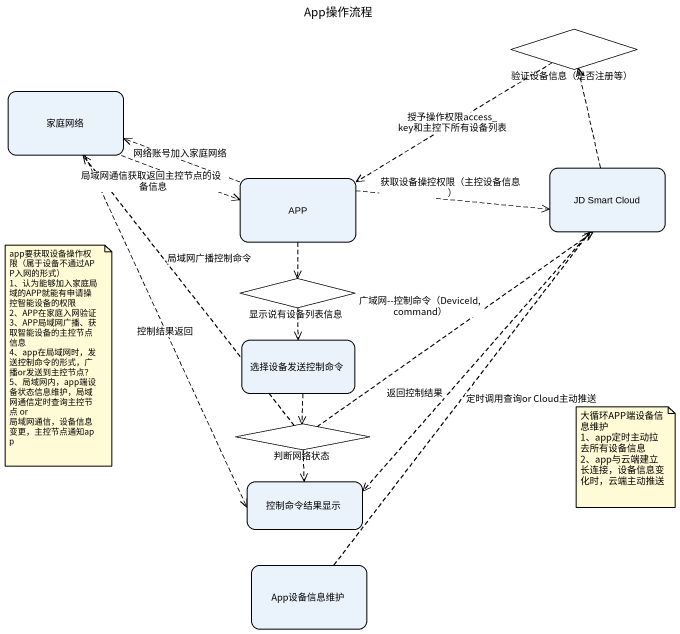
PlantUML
@startuml
title App操作流程
hide empty description
state "验证设备信息（是否注册等）" as 验证设备信息_是否注册等 <<choice>>
state 家庭网络
state APP
state "JD Smart Cloud" as JD_Smart_Cloud
state 显示说有设备列表信息 <<choice>>
state 选择设备发送控制命令
state 判断网络状态 <<choice>>
state 控制命令结果显示
state App设备信息维护
验证设备信息_是否注册等 -left[dashed]-> APP : 授予操作权限access_key和主控下所有设备列表
家庭网络 -right[dashed]-> APP : 局域网通信获取返回主控节点的设备信息
家庭网络 -[dashed]-> 控制命令结果显示 : 控制结果返回
APP -left[dashed]-> 家庭网络 : 网络账号加入家庭网络
APP -right[dashed]-> JD_Smart_Cloud : 获取设备操控权限（主控设备信息）
APP -[dashed]-> 显示说有设备列表信息
JD_Smart_Cloud -up[dashed]-> 验证设备信息_是否注册等
JD_Smart_Cloud -[dashed]-> 控制命令结果显示 : 返回控制结果
显示说有设备列表信息 -[dashed]-> 选择设备发送控制命令
选择设备发送控制命令 -[dashed]-> 判断网络状态
判断网络状态 -up[dashed]-> 家庭网络 : 局域网广播控制命令
判断网络状态 -up[dashed]-> JD_Smart_Cloud : 广域网--控制命令（DeviceId,command）
判断网络状态 -[dashed]-> 控制命令结果显示
App设备信息维护 -up[dashed]-> JD_Smart_Cloud : 定时调用查询or Cloud主动推送
note as N1
  app要获取设备操作权限（属于设备不通过APP入网的形式）
  1、认为能够加入家庭局域的APP就能有申请操控智能设备的权限
  2、APP在家庭入网验证
  3、APP局域网广播、获取智能设备的主控节点信息
  4、app在局域网时，发送控制命令的形式，广播or发送到主控节点？
  5、局域网内，app端设备状态信息维护，局域网通信定时查询主控节点 or 局域网通信，设备信息变更，主控节点通知app
end note
note as N2
  大循环APP端设备信息维护
  1、app定时主动拉去所有设备信息
  2、app与云端建立长连接，设备信息变化时，云端主动推送
end note
@enduml
